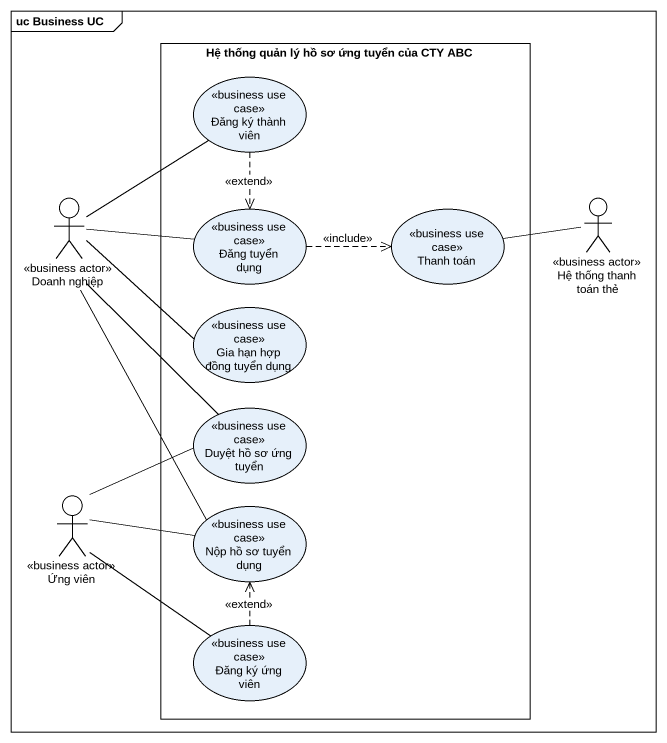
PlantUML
@startuml
mainframe uc Business UC
rectangle "Hệ thống quản lý hồ sơ ứng tuyển của CTY ABC" as Hệ_thống_quản_lý_hồ_sơ_ứng {
  usecase "Đăng ký thành viên" as Đăng_ký_thành_viên <<business use case>>
  usecase "Đăng tuyển dụng" as Đăng_tuyển_dụng <<business use case>>
  usecase "Thanh toán" as Thanh_toán <<business use case>>
  usecase "Gia hạn hợp đồng tuyển dụng" as Gia_hạn_hợp_đồng_tuyển_dụng <<business use case>>
  usecase "Duyệt hồ sơ ứng tuyển" as Duyệt_hồ_sơ_ứng_tuyển <<business use case>>
  usecase "Nộp hồ sơ tuyển dụng" as Nộp_hồ_sơ_tuyển_dụng <<business use case>>
  usecase "Đăng ký ứng viên" as Đăng_ký_ứng_viên <<business use case>>
}
actor "Doanh nghiệp" as Doanh_nghiệp <<business actor>>
actor "Hệ thống thanh toán thẻ" as Hệ_thống_thanh_toán_thẻ <<business actor>>
actor "Ứng viên" as Ứng_viên <<business actor>>
Đăng_ký_thành_viên ..> Đăng_tuyển_dụng : <<extend>>
Doanh_nghiệp -up- Đăng_ký_thành_viên
Doanh_nghiệp -right- Đăng_tuyển_dụng
Doanh_nghiệp -right- Gia_hạn_hợp_đồng_tuyển_dụng
Doanh_nghiệp -- Duyệt_hồ_sơ_ứng_tuyển
Doanh_nghiệp -- Nộp_hồ_sơ_tuyển_dụng
Đăng_tuyển_dụng .right.> Thanh_toán : <<include>>
Thanh_toán -right- Hệ_thống_thanh_toán_thẻ
Duyệt_hồ_sơ_ứng_tuyển -left- Ứng_viên
Ứng_viên -right- Nộp_hồ_sơ_tuyển_dụng
Ứng_viên -- Đăng_ký_ứng_viên
Đăng_ký_ứng_viên .up.> Nộp_hồ_sơ_tuyển_dụng : <<extend>>
@enduml
